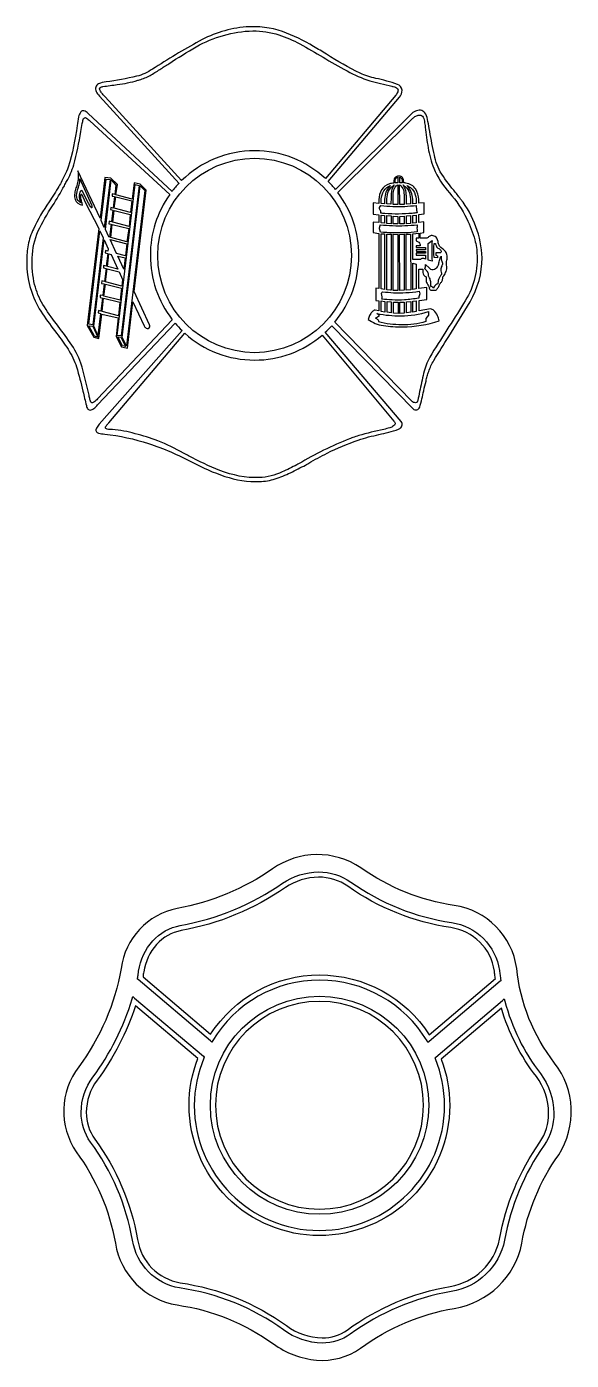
# Model space of a CAD drawing. Extents: x -4 to 118, y -79 to 10.
# Drawn here: x 24.13 to 32.35, y -11.33 to 8.8 of the extents above; entities that cross this region are included whole.
import ezdxf

# ---------------------------------------------------------------- set-up
doc = ezdxf.new("R2010")
doc.units = 0
doc.header["$MEASUREMENT"] = 0

msp = doc.modelspace()

# ---------------------------------------------------------------- linework, layer by layer
for points in [[(30.678, 6.201, 0.016512), (30.574, 6.334, -0.042387), (30.371, 6.613, -0.056601), (30.31, 6.755, -0.023997), (30.273, 6.902, -0.011056), (30.204, 7.266, 0.002199), (30.179, 7.404, 0.134069), (30.137, 7.505, 0.196169), (30.071, 7.541, 0.132719), (29.995, 7.526, 0.086198), (29.927, 7.479), (28.792, 6.344, 0.024927), (28.681, 6.468), (29.755, 7.738, 0.196811), (29.795, 7.847, 0.300403), (29.725, 7.933, 0.032064), (29.397, 8.023, -0.0416), (29.162, 8.1, -0.026887), (28.655, 8.387, 0.004111), (28.459, 8.505, 0.046892), (27.99, 8.731, 0.09938), (27.442, 8.8, 0.102985), (26.736, 8.587, 0.016214), (26.029, 8.161, -0.02102), (25.915, 8.099, -0.056149), (25.791, 8.055, -0.023633), (25.329, 7.97, 0.096822), (25.218, 7.942, 0.210838), (25.174, 7.891, 0.171895), (25.182, 7.826, 0.077541), (25.229, 7.756), (26.431, 6.438, 0.031684), (26.325, 6.317), (25.061, 7.494, 0.127431), (24.994, 7.534, 0.298928), (24.948, 7.516, 0.102277), (24.916, 7.441, 0.029188), (24.893, 7.311, -0.043497), (24.76, 6.684, -0.038455), (24.703, 6.555, -0.0078), (24.619, 6.393, -0.016008), (24.471, 6.158, 0.044153), (24.233, 5.748, 0.05977), (24.155, 5.512, 0.12432), (24.208, 4.793, 0.063322), (24.372, 4.469, 0.019175), (24.584, 4.175, -0.027425), (24.756, 3.934, -0.06407), (24.885, 3.666, -0.014836), (24.981, 3.299, 0.004334), (25.034, 3.084, 0.128932), (25.057, 3.029, 0.255501), (25.094, 3.015, 0.126137), (25.143, 3.037, 0.050103), (25.202, 3.092), (26.37, 4.329, 0.02688), (26.478, 4.215), (25.225, 2.803, 0.050078), (25.185, 2.74, 0.207465), (25.179, 2.696, 0.222271), (25.218, 2.668, 0.06074), (25.31, 2.654, -0.044138), (25.971, 2.512, -0.041838), (26.628, 2.227, 0.039776), (27.121, 2.015, 0.089258), (27.646, 1.936, 0.070223), (27.88, 1.977, 0.037408), (28.111, 2.07, 0.010349), (28.34, 2.186, 0.000723), (28.386, 2.212, -0.017762), (28.663, 2.365, -0.033732), (29.134, 2.561, -0.035683), (29.446, 2.646, 0.025086), (29.739, 2.726, 0.114759), (29.776, 2.748, 0.131346), (29.793, 2.778, 0.227135), (29.78, 2.842), (28.636, 4.189, 0.029995), (28.733, 4.287), (29.962, 3.035, 0.282702), (30.015, 3.018, 0.236578), (30.06, 3.061, 0.025394), (30.121, 3.307, -0.010953), (30.156, 3.454, -0.042702), (30.172, 3.526, -0.015263), (30.197, 3.597, -0.05637), (30.273, 3.766, -0.00621), (30.498, 4.126, 0.011762), (30.821, 4.651, 0.131826), (31.001, 5.316, 0.156755)], [(25.315, 7.746, -0.016704), (25.263, 7.807, -0.078653), (25.235, 7.851, -0.302197), (25.239, 7.882, -0.150299), (25.282, 7.899, -0.014258), (25.499, 7.929, 0.042028), (25.808, 7.994, -0.000385), (25.834, 8.002, 0.059065), (25.993, 8.067, 0.023968), (26.139, 8.157, 0.001399), (26.277, 8.245, -0.013385), (26.691, 8.501, -0.119344), (27.542, 8.741, -0.074892), (27.937, 8.68, -0.048413), (28.252, 8.543, -0.011809), (28.602, 8.343, 0.011742), (28.964, 8.136, 0.044668), (29.307, 7.986, 0.020586), (29.469, 7.947, -0.019973), (29.641, 7.905, 0.012333), (29.66, 7.9, -0.032203), (29.697, 7.889, -0.138568), (29.725, 7.87, -0.175374), (29.733, 7.847, -0.086945), (29.728, 7.819, -0.083298), (29.7, 7.77), (28.637, 6.509, 0.190848), (27.569, 6.93, 0.197785), (26.47, 6.48)], [(30.721, 4.626, -0.007007), (30.47, 4.225, 0.007514), (30.212, 3.814, 0.066141), (30.12, 3.569, 0.015629), (30.059, 3.294, -0.011804), (30.031, 3.161, -0.406753), (29.997, 3.126, -0.209383), (29.942, 3.149), (28.78, 4.342, 0.175592), (29.142, 5.351, 0.163303), (28.825, 6.301), (29.958, 7.42, -0.056285), (30, 7.452, -0.113786), (30.052, 7.47, -0.231002), (30.1, 7.452, -0.146345), (30.132, 7.376, -0.002087), (30.143, 7.287, 0.016034), (30.187, 6.976, 0.051809), (30.273, 6.665, 0.083212), (30.508, 6.296, -0.066653), (30.77, 5.904, -0.048015), (30.891, 5.587, -0.068074), (30.925, 5.347, -0.160632)], [(25.202, 3.186, -0.045891), (25.145, 3.134, -0.076743), (25.127, 3.124, -0.168105), (25.113, 3.124, -0.218012), (25.095, 3.149, -0.027584), (25.081, 3.204, 0.004418), (25.073, 3.241, 0.016133), (24.951, 3.721, 0.071722), (24.789, 4.032, 0.009099), (24.58, 4.318, -0.02647), (24.376, 4.611, -0.076718), (24.253, 4.909, -0.070281), (24.216, 5.313, -0.095571), (24.306, 5.719, -0.028733), (24.522, 6.099, 0.018569), (24.701, 6.403, -0.005755), (24.734, 6.464, 0.063021), (24.842, 6.716, 0.02425), (24.949, 7.221, -0.001762), (24.971, 7.343, -0.029157), (24.985, 7.402, -0.195389), (25.003, 7.429, -0.248569), (25.034, 7.423, -0.048283), (25.086, 7.382), (26.29, 6.269, 0.155967), (25.998, 5.351, 0.166729), (26.329, 4.38)], [(27.57, 3.882, -0.414075), (26.11, 5.349, -0.414075), (27.57, 6.817, -0.414074), (29.03, 5.349, -0.414075)], [(25.754, 4.804), (25.936, 6.335), (25.844, 6.425), (25.754, 6.448), (25.724, 6.201), (25.479, 6.265), (25.5, 6.423), (25.404, 6.517), (25.312, 6.528), (25.239, 5.913), (24.905, 6.626, -0.036747), (24.911, 6.544), (24.911, 6.543, -0.06816), (24.904, 6.469, -0.01854), (24.882, 6.388, 0.018557), (24.861, 6.308, 0.068117), (24.854, 6.233, 0.315823), (24.94, 6.121, 0.036236), (24.976, 6.109), (24.969, 6.14, -0.020091), (24.954, 6.192, -0.058663), (24.947, 6.245, -0.084546), (24.951, 6.267, -0.208261), (24.956, 6.274, -0.200845), (24.96, 6.273, -0.103973), (24.964, 6.27), (25.017, 6.153), (25.222, 5.757), (25.046, 4.29), (25.144, 4.116), (25.22, 4.096), (25.268, 4.465), (25.51, 4.406), (25.48, 4.125), (25.563, 3.97), (25.654, 3.95), (25.735, 4.651), (25.904, 4.288, 0.162725), (25.934, 4.253, 0.208506), (25.966, 4.249, 0.462991), (25.987, 4.303)], [(25.064, 6.137), (24.97, 6.323, 0.358039), (24.959, 6.328, 0.137577), (24.946, 6.319, 0.133228), (24.928, 6.287, 0.096848), (24.929, 6.197, 0.026824), (24.94, 6.165, -0.010961), (24.947, 6.146, -0.008227), (24.938, 6.153, 0.006734), (24.93, 6.16, -0.251778), (24.885, 6.255, -0.070523), (24.909, 6.366, 0.01233), (24.923, 6.415, 0.041859), (24.932, 6.461, 0.022283), (24.934, 6.506), (25.11, 6.114, -0.043466), (25.116, 6.091, -0.135183), (25.117, 6.072, -0.463584), (25.112, 6.071, -0.096258), (25.103, 6.079, -0.040904)], [(30.475, 5.345, 0.135337), (30.449, 5.408, 0.05878), (30.405, 5.448, -0.017948), (30.381, 5.468, -0.053264), (30.36, 5.492, -0.065409), (30.347, 5.515, -0.045315), (30.341, 5.538, 0.016085), (30.331, 5.583, 0.199728), (30.294, 5.634, 0.163872), (30.232, 5.649, 0.114434), (30.212, 5.642, 0.035477), (30.195, 5.629, -0.041272), (30.177, 5.616, -0.132787), (30.156, 5.61), (30.068, 5.609), (30.068, 5.688), (30.125, 5.696), (30.125, 5.856), (30.048, 5.848), (30.048, 5.968), (30.128, 5.98), (30.127, 6.146), (30.047, 6.138, -0.020197), (30.046, 6.173, 0.006563), (30.045, 6.195, 0.122211), (30.001, 6.349, 0.220173), (29.851, 6.442, 0.009901), (29.821, 6.445, -0.042369), (29.82, 6.456, 0.043416), (29.818, 6.463, -0.010593), (29.816, 6.479, 0.028194), (29.811, 6.504, 0.096247), (29.801, 6.526, 0.140229), (29.781, 6.541, 0.095251), (29.745, 6.546, 0.113392), (29.707, 6.539, 0.139185), (29.684, 6.519, 0.131158), (29.67, 6.459), (29.669, 6.443, 0.020235), (29.605, 6.431, 0.200517), (29.486, 6.341, 0.127446), (29.445, 6.193, 0.008331), (29.444, 6.136), (29.358, 6.145), (29.359, 5.974), (29.443, 5.965), (29.443, 5.846), (29.359, 5.853), (29.359, 5.694), (29.443, 5.683), (29.443, 4.85), (29.4, 4.856), (29.4, 4.672), (29.445, 4.666), (29.445, 4.512), (29.388, 4.526, 0.138919), (29.341, 4.498, 0.07452), (29.305, 4.443, 0.033109), (29.281, 4.384, 0.124282), (29.512, 4.292, 0.042263), (29.802, 4.272, 0.072783), (30.356, 4.361, 0.033535), (30.329, 4.439, 0.134543), (30.272, 4.52, 0.091071), (30.225, 4.546), (30.05, 4.513), (30.05, 4.668), (30.166, 4.684), (30.166, 4.865), (30.049, 4.852), (30.049, 5.141), (30.107, 5.141, 0.002655), (30.107, 5.127, -0.002609), (30.107, 5.114, 0.08494), (30.114, 5.073, 0.158414), (30.138, 5.039, 0.038387), (30.157, 5.027, -0.002124), (30.157, 5.004, 0.00531), (30.157, 5.001, 0.048442), (30.157, 5.001, 0.467513), (30.157, 5.001), (30.157, 5.001, 0.096664), (30.164, 4.942, 0.071861), (30.184, 4.907, -0.042402), (30.205, 4.873, -0.094426), (30.206, 4.867, -0.03809), (30.205, 4.861, 0.038388), (30.205, 4.856, 0.184686), (30.211, 4.838, 0.134059), (30.226, 4.828, 0.077399), (30.269, 4.824, 0.023851), (30.288, 4.824, 0.079344), (30.304, 4.828, 0.090387), (30.319, 4.839, 0.053969), (30.335, 4.859, 0.044222), (30.36, 4.907, -0.049798), (30.369, 4.924, -0.016256), (30.38, 4.939, 0.024603), (30.393, 4.957, 0.075684), (30.402, 4.978, 0.032635), (30.411, 5.028, 0.027269), (30.432, 5.058, 0.071015), (30.464, 5.127, 0.13728), (30.466, 5.202, -0.088235), (30.463, 5.239, -0.027574), (30.469, 5.277, 0.021021), (30.475, 5.311, 0.064954)], [(29.69, 6.465, 0.000321), (29.69, 6.467, -0.060757), (29.692, 6.498, -0.227805), (29.71, 6.521, -0.057266), (29.731, 6.53), (29.731, 6.447), (29.69, 6.445)], [(29.759, 6.53, -0.033053), (29.777, 6.521, -0.217481), (29.794, 6.498, -0.059302), (29.796, 6.468, 0.000875), (29.796, 6.465, -0.000024), (29.796, 6.465, -0.025857), (29.795, 6.445), (29.759, 6.447)], [(29.479, 6.168, -0.109587), (29.506, 6.296, -0.153977), (29.592, 6.392, -0.030385), (29.618, 6.405, -0.002502), (29.608, 6.394, 0.010937), (29.589, 6.371, 0.109725), (29.543, 6.278, 0.056004), (29.53, 6.174), (29.528, 6.129), (29.479, 6.133)], [(29.645, 6.391, 0.000004), (29.645, 6.391, -0.010044), (29.675, 6.414, 0.016302), (29.654, 6.376, 0.087656), (29.634, 6.309, 0.028217), (29.629, 6.238, -0.000676), (29.629, 6.227), (29.626, 6.122), (29.565, 6.128), (29.565, 6.175, -0.075595), (29.581, 6.293, -0.15134)], [(29.707, 6.399, -0.023314), (29.731, 6.418), (29.729, 6.119), (29.661, 6.121), (29.661, 6.183, 0.007226), (29.66, 6.219, -0.050918), (29.664, 6.316, -0.17102)], [(29.777, 6.399, -0.170314), (29.82, 6.316, -0.050726), (29.824, 6.218, 0.006957), (29.824, 6.183), (29.824, 6.121), (29.759, 6.119), (29.755, 6.418, -0.012692), (29.777, 6.399, 0.000001)], [(29.841, 6.39, -0.16261), (29.906, 6.294, -0.072838), (29.92, 6.175), (29.92, 6.129), (29.86, 6.123), (29.859, 6.228, 0.033193), (29.855, 6.305, 0.097463), (29.832, 6.377, 0.015327), (29.809, 6.414, -0.009701)], [(29.893, 6.393, -0.161049), (29.981, 6.298, -0.110616), (30.008, 6.17), (30.008, 6.135), (29.958, 6.131), (29.957, 6.175, 0.060355), (29.942, 6.28, 0.105419), (29.895, 6.373, 0.008136), (29.867, 6.406, -0.022976)], [(29.456, 6.073, -0.068331), (29.472, 6.102, 0.010157), (29.654, 6.091, 0.02369), (29.834, 6.091, 0.005072), (30.009, 6.103, 0.011726), (30.01, 6.059, 0.027156), (30.013, 6.034, -0.006794), (30.015, 6.022, 0.013848), (30.019, 6, -0.000881), (30.02, 5.994, -0.02405), (29.949, 5.985, -0.040975), (29.534, 5.982, -0.015334), (29.472, 5.988, 0.020613), (29.476, 6.014, 0.04416), (29.471, 6.024, 0.013587), (29.466, 6.034, -0.056576), (29.455, 6.053, -0.186722)], [(30.02, 5.742, -0.004582), (30.021, 5.729, 0.017481), (30.024, 5.704, -0.010371), (29.839, 5.691, -0.023124), (29.657, 5.691, -0.008327), (29.47, 5.701, -0.037531), (29.462, 5.727, 0.004144), (29.459, 5.735, -0.075335), (29.456, 5.772, -0.053416), (29.458, 5.785, -0.020637), (29.462, 5.796, 0.037949), (29.466, 5.813, 0.013059), (29.652, 5.801, 0.022932), (29.837, 5.8, 0.010598), (30.022, 5.813, -0.007206), (30.021, 5.797, 0.008079), (30.02, 5.778, 0.040068)], [(30.075, 5.291), (29.958, 5.291), (29.957, 5.678), (30.047, 5.684), (30.047, 5.609), (30.009, 5.609), (30.008, 5.568, -0.105229), (30.045, 5.548, -0.109839), (30.062, 5.524, -0.123208), (30.067, 5.497), (30.009, 5.497), (30.009, 5.469), (30.148, 5.469), (30.148, 5.435), (30.009, 5.434), (30.01, 5.407), (30.148, 5.408), (30.148, 5.382), (30.009, 5.382), (30.009, 5.355), (30.148, 5.354), (30.148, 5.292, 0.045706), (30.125, 5.303, 0.103672), (30.108, 5.306, 0.098754), (30.093, 5.302, 0.028831)], [(30.19, 5.532), (30.247, 5.573, 0.019424), (30.247, 5.265), (30.188, 5.277, -0.023652)], [(30.276, 5.532), (30.296, 5.532, 0.02107), (30.303, 5.51), (30.303, 5.51, 0.020884), (30.312, 5.487, 0.050351), (30.32, 5.474, 0.132572), (30.335, 5.462, -0.055889), (30.357, 5.448, -0.126372), (30.382, 5.413, -0.232791), (30.381, 5.396, -0.155754), (30.374, 5.391, -0.089832), (30.362, 5.389), (30.303, 5.389), (30.303, 5.354), (30.328, 5.342), (30.331, 5.316), (30.277, 5.317, -0.028205)], [(30.399, 5.203, 0.021122), (30.394, 5.191, -0.009587), (30.392, 5.187, 0.12007), (30.378, 5.135, 0.07766), (30.385, 5.099, -0.073735), (30.39, 5.076, -0.17316), (30.381, 5.051, 0.026029), (30.357, 5.016, 0.088212), (30.341, 4.974, 0.029724), (30.333, 4.922, 0.020868), (30.304, 4.907, 0.133599), (30.283, 4.886, 0.034877), (30.268, 4.858, 0.193401), (30.228, 4.883), (30.229, 4.909, 0.057462), (30.224, 4.968, 0.095783), (30.202, 5.023, 0.026933), (30.193, 5.035, -0.000001), (30.193, 5.035, -0.000031), (30.193, 5.036, 0.035277), (30.194, 5.049, 0.117542), (30.183, 5.095, 0.08511), (30.154, 5.132), (30.138, 5.148, -0.007636), (30.138, 5.148, 0.123474), (30.149, 5.213), (30.209, 5.156, 0.304758), (30.282, 5.141, 0.20417), (30.339, 5.197, 0.045179), (30.353, 5.252, -0.020764), (30.362, 5.29, -0.06302), (30.377, 5.326), (30.385, 5.341, 0.01465), (30.385, 5.306), (30.385, 5.306, 0.065097), (30.388, 5.285, 0.020233), (30.394, 5.265, -0.049128), (30.403, 5.234, -0.157439)], [(30.051, 4.808, -0.056414), (30.06, 4.77), (30.047, 4.727, 0.041928), (30.046, 4.703, -0.014799), (29.83, 4.679, -0.032617), (29.644, 4.678, -0.015569), (29.489, 4.69, -0.003639), (29.49, 4.695, 0.03011), (29.494, 4.709, 0.095704), (29.493, 4.724), (29.483, 4.775, -0.043838), (29.501, 4.801, 0.012014), (29.666, 4.787, 0.033449), (29.85, 4.788, 0.012842)], [(30.192, 4.502), (30.192, 4.447), (30.152, 4.396), (30.152, 4.352, -0.079498), (29.79, 4.302, -0.056628), (29.438, 4.345), (29.438, 4.345, 0.28472), (29.445, 4.359, 0.162723), (29.434, 4.377, 0.07049), (29.396, 4.403), (29.424, 4.421), (29.455, 4.441), (29.413, 4.474, -0.000532), (29.421, 4.472, 0.054277), (29.776, 4.439, 0.072286)], [(29.672, 2.846, -0.213248), (29.689, 2.807, -0.217727), (29.666, 2.775, -0.070979), (29.608, 2.748, -0.027712), (29.518, 2.724, 0.017429), (29.14, 2.63, 0.020468), (29.05, 2.6, -0.004521), (29.003, 2.583, 0.040804), (28.234, 2.203, 0.00046), (28.209, 2.19, -0.026701), (27.984, 2.083, -0.103133), (27.642, 1.995, -0.101853), (27.047, 2.105, -0.029259), (26.575, 2.325, -0.00153), (26.499, 2.366, 0.034512), (26.112, 2.551, 0.026025), (25.768, 2.659, 0.050093), (25.425, 2.72, -0.064485), (25.347, 2.727, -0.094705), (25.328, 2.735, -0.180348), (25.321, 2.746, -0.200623), (25.33, 2.774, -0.031931), (25.357, 2.806, 0.005201), (25.37, 2.821), (26.519, 4.175, 0.186468), (27.569, 3.77, 0.178312), (28.587, 4.144)], [(32.095, -6.842, -0.141204), (31.523, -5.413, 0.331567), (30.582, -4.463, -0.117652), (29.172, -3.896, 0.312928), (27.841, -3.912, -0.107224), (26.402, -4.507, 0.318894), (25.558, -5.413, -0.117866), (24.917, -6.899, 0.321852), (24.881, -8.185, -0.114347), (25.471, -9.562, 0.323463), (26.402, -10.495, -0.121723), (27.853, -11.082, 0.135429), (28.505, -11.327, 0.179753), (29.166, -11.147, -0.116019), (30.582, -10.547, 0.312194), (31.601, -9.562, -0.111872), (32.157, -8.227, 0.317392)], [(25.805, -5.561, 0.01947), (25.814, -5.499, -0.010728), (25.82, -5.454, -0.14569), (26.035, -4.999, -0.165927), (26.45, -4.765, 0.107113), (27.992, -4.129, -0.150435), (28.535, -3.958, -0.155256), (29.022, -4.11, 0.117579), (30.541, -4.722, -0.33228), (31.263, -5.445, 0.007124), (31.272, -5.515, -0.001794), (31.277, -5.551, 0.001027), (31.279, -5.569, -0.001023), (31.282, -5.586), (31.284, -5.599), (31.274, -5.607), (30.205, -6.516), (30.184, -6.532), (30.171, -6.509, 0.2636), (28.55, -5.591, 0.263725), (26.939, -6.503), (26.926, -6.526), (26.905, -6.509), (25.812, -5.583), (25.803, -5.574)], [(28.55, -5.513, -0.255353), (30.204, -6.415), (31.201, -5.568, 0.041367), (31.201, -5.564, 0.077639), (31.199, -5.56, -0.003461), (31.195, -5.519), (31.195, -5.519, -0.019699), (31.187, -5.454, 0.331552), (30.528, -4.798, -0.117345), (28.977, -4.174, 0.158013), (28.534, -4.037, 0.149629), (28.036, -4.193, -0.107475), (26.463, -4.842, 0.165374), (26.093, -5.051, 0.146411), (25.898, -5.466, 0.024115), (25.892, -5.503, -0.000409), (25.891, -5.507, -0.004212), (25.887, -5.543), (26.907, -6.409, -0.255669)], [(30.196, -7.48, -0.414152), (28.549, -9.126, -0.414151), (26.903, -7.48, -0.414152), (28.549, -5.833, -0.414153)], [(31.938, -8.083, 0.111231), (31.341, -9.518, -0.311965), (30.536, -10.291, 0.115746), (29.012, -10.937, -0.159929), (28.59, -11.07, -0.153773), (28.006, -10.871, 0.122139), (26.438, -10.238, -0.322714), (25.73, -9.519, 0.114166), (25.095, -8.035, -0.157618), (24.954, -7.587, -0.157199), (25.131, -7.058, 0.084789), (25.723, -5.875), (25.733, -5.84), (25.76, -5.863), (26.799, -6.741), (26.811, -6.752), (26.805, -6.767, 0.096465), (26.66, -7.482, 0.41417), (28.547, -9.37, 0.41417), (30.435, -7.482, 0.097194), (30.298, -6.778), (30.292, -6.763), (30.305, -6.752), (31.307, -5.898), (31.335, -5.873), (31.345, -5.909, 0.10092), (31.882, -7.002, -0.159758), (32.083, -7.599, -0.150654)], [(31.292, -6.013), (30.385, -6.786, -0.089787), (30.513, -7.482, -0.414224), (28.548, -9.447, -0.414223), (26.582, -7.482, -0.097943), (26.716, -6.775), (25.774, -5.977, -0.079722), (25.194, -7.103, 0.159172), (25.032, -7.588, 0.158013), (25.159, -7.99, -0.114143), (25.806, -9.505, 0.322788), (26.45, -10.161, -0.121169), (28.051, -10.807, 0.154129), (28.59, -10.992, 0.158033), (28.967, -10.874, -0.115655), (30.521, -10.214, 0.312376), (31.264, -9.503, -0.111125), (31.874, -8.039, 0.150403), (32.005, -7.599, 0.158149), (31.82, -7.047, -0.093407)], [(28.549, -5.911, 0.414102), (26.981, -7.48, 0.414101), (28.549, -9.048, 0.414102), (30.117, -7.48, 0.414103)]]:
    msp.add_lwpolyline(points, format="xyb", close=True)
for points in [[(25.331, 6.503), (25.392, 6.494), (25.303, 5.77), (25.256, 5.879)], [(25.407, 6.49), (25.479, 6.413), (25.462, 6.271), (25.424, 6.28), (25.422, 6.246), (25.458, 6.238), (25.439, 6.065), (25.4, 6.075), (25.397, 6.041), (25.433, 6.031), (25.412, 5.856), (25.375, 5.865), (25.372, 5.829), (25.408, 5.821), (25.383, 5.626), (25.372, 5.629), (25.32, 5.743)], [(25.77, 6.422), (25.83, 6.406), (25.559, 4.134), (25.498, 4.142)], [(25.638, 3.984), (25.571, 4.113), (25.846, 6.399), (25.917, 6.332)], [(25.719, 6.174), (25.698, 5.999), (25.454, 6.062), (25.476, 6.233)], [(25.43, 5.851), (25.45, 6.026), (25.695, 5.967), (25.676, 5.787)], [(29.48, 5.841), (29.48, 5.959), (29.531, 5.953), (29.531, 5.837)], [(29.565, 5.832), (29.565, 5.951), (29.628, 5.946), (29.628, 5.828)], [(29.662, 5.827), (29.662, 5.942), (29.731, 5.94), (29.731, 5.825)], [(29.76, 5.825), (29.76, 5.94), (29.825, 5.942), (29.825, 5.827)], [(29.859, 5.829), (29.859, 5.947), (29.921, 5.951), (29.921, 5.833)], [(29.957, 5.838), (29.957, 5.954), (30.009, 5.96), (30.007, 5.842)], [(25.237, 5.723), (25.286, 5.615), (25.131, 4.304), (25.07, 4.312)], [(25.404, 5.62), (25.424, 5.816), (25.671, 5.756), (25.645, 5.557)], [(29.531, 4.835), (29.527, 4.835), (29.479, 4.844), (29.479, 5.678), (29.531, 5.676)], [(29.628, 4.826), (29.622, 4.826), (29.565, 4.832), (29.565, 5.672), (29.628, 5.67)], [(29.731, 4.822), (29.662, 4.823), (29.662, 5.669), (29.731, 5.665)], [(29.824, 4.824), (29.82, 4.824), (29.759, 4.822), (29.757, 5.667), (29.824, 5.669)], [(29.925, 4.832), (29.858, 4.826), (29.858, 5.671), (29.922, 5.673)], [(25.252, 4.507), (25.214, 4.517), (25.21, 4.481), (25.246, 4.471), (25.208, 4.143), (25.146, 4.284), (25.301, 5.586), (25.364, 5.451), (25.358, 5.412), (25.322, 5.422), (25.317, 5.387), (25.356, 5.377), (25.332, 5.188), (25.293, 5.198), (25.289, 5.163), (25.329, 5.153), (25.304, 4.954), (25.268, 4.964), (25.263, 4.928), (25.301, 4.919), (25.28, 4.743), (25.242, 4.752), (25.239, 4.716), (25.276, 4.707)], [(25.487, 5.378), (25.39, 5.588), (25.644, 5.526), (25.621, 5.344)], [(25.35, 5.183), (25.372, 5.372), (25.405, 5.365), (25.506, 5.143)], [(25.505, 5.339), (25.619, 5.313), (25.598, 5.142)], [(25.323, 4.949), (25.348, 5.146), (25.526, 5.104), (25.577, 4.988), (25.567, 4.885)], [(29.957, 4.836), (29.959, 5.234), (30.009, 5.216), (30.009, 4.844)], [(25.561, 4.854), (25.541, 4.673), (25.297, 4.737), (25.319, 4.914)], [(25.27, 4.502), (25.293, 4.703), (25.539, 4.643), (25.515, 4.439)], [(29.479, 4.663), (29.533, 4.656), (29.534, 4.493), (29.48, 4.502)], [(29.568, 4.491), (29.568, 4.654), (29.63, 4.648), (29.629, 4.484)], [(29.664, 4.646), (29.733, 4.644), (29.734, 4.475), (29.665, 4.479)], [(29.761, 4.645), (29.826, 4.646), (29.827, 4.479), (29.762, 4.475)], [(29.86, 4.65), (29.924, 4.654), (29.926, 4.654), (29.925, 4.491), (29.861, 4.485)], [(29.958, 4.494), (29.959, 4.657), (30.009, 4.663), (30.009, 4.502)], [(25.156, 4.131), (25.068, 4.288), (25.129, 4.281), (25.204, 4.117)], [(25.577, 3.985), (25.505, 4.122), (25.551, 4.115), (25.622, 3.975)]]:
    msp.add_lwpolyline(points, close=True)

doc.saveas('drawing.dxf')
